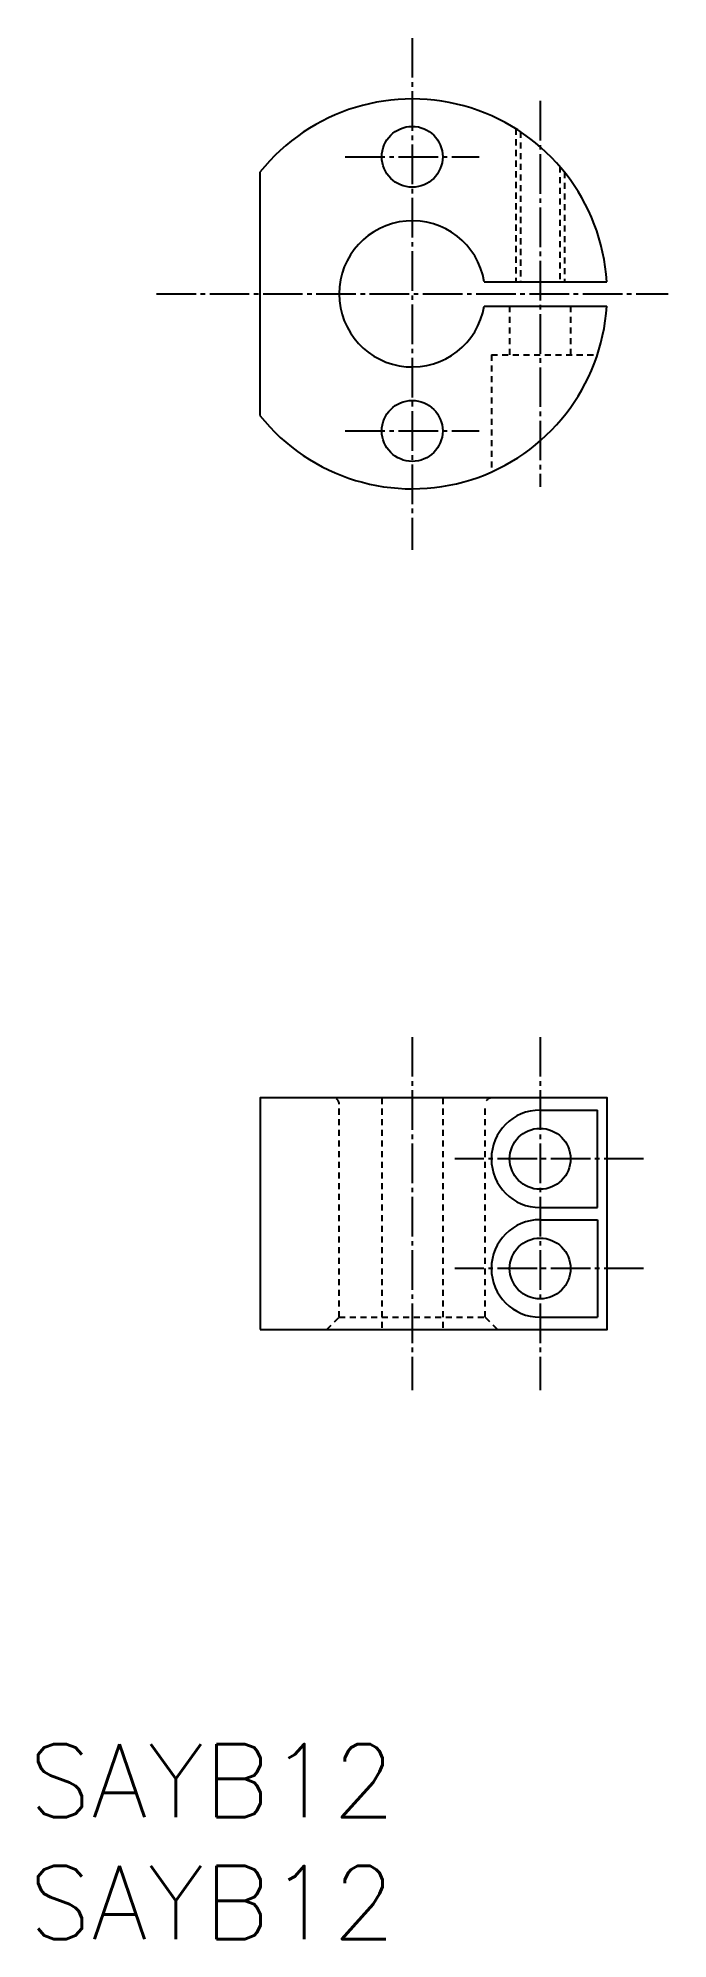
# Model space of a CAD drawing. Extents: x -165 to -113, y -2044 to -1888.
import ezdxf

# ---------------------------------------------------------------- set-up
doc = ezdxf.new("R2010")
doc.units = 0
doc.header["$LTSCALE"] = 0.25
doc.linetypes.add('CENTER', pattern=[17.5, 13, -1.5, 1.5, -1.5])
doc.linetypes.add('DASHED', pattern=[3.5, 2, -1.5])
doc.layers.get('0').update_dxf_attribs({"linetype": 'CONTINUOUS'})
doc.layers.add('CENTER', color=1, linetype='CENTER')
doc.styles.get("Standard").update_dxf_attribs({"font": 'txt', "bigfont": 'BIGFONT'})

msp = doc.modelspace()

# ---------------------------------------------------------------- linework, layer by layer
at = {"color": 3, "linetype": 'DASHED'}
for p, q in [((-125.45, -1895.11), (-125.45, -1907.67)), ((-125.07, -1895.36), (-125.07, -1907.67)), ((-121.83, -1898.22), (-121.83, -1907.67)), ((-121.45, -1898.68), (-121.45, -1907.67)), ((-125.95, -1909.67), (-125.95, -1913.67)), ((-120.95, -1909.67), (-120.95, -1913.67)), ((-127.45, -1913.67), (-118.75, -1913.67)), ((-127.45, -1913.67), (-127.45, -1923.29)), ((-139.95, -1992.67), (-139.95, -1975.17)), ((-136.45, -1974.67), (-136.45, -1993.67)), ((-131.45, -1974.67), (-131.45, -1993.67)), ((-127.95, -1992.67), (-127.95, -1975.17)), ((-140.95, -1993.67), (-139.95, -1992.67)), ((-139.95, -1992.67), (-127.95, -1992.67)), ((-126.95, -1993.67), (-127.95, -1992.67))]:
    msp.add_line(p, q, dxfattribs=at)
at = {"color": 7, "linetype": 'CONTINUOUS'}
for p, q in [((-146.45, -1898.68), (-146.45, -1918.66)), ((-128.04, -1907.67), (-117.98, -1907.67)), ((-128.04, -1909.67), (-117.98, -1909.67)), ((-123.45, -1975.67), (-118.75, -1975.67)), ((-118.75, -1983.67), (-118.75, -1975.67)), ((-123.45, -1983.67), (-118.75, -1983.67)), ((-123.45, -1984.67), (-118.75, -1984.67)), ((-118.75, -1984.67), (-118.75, -1992.67)), ((-123.45, -1992.67), (-118.75, -1992.67))]:
    msp.add_line(p, q, dxfattribs=at)
msp.add_lwpolyline([(-146.44, -1993.67), (-117.95, -1993.67), (-117.95, -1974.67), (-146.44, -1974.67)], close=True, dxfattribs=at)
for centre in [(-133.95, -1897.42), (-133.95, -1919.92), (-123.45, -1979.67), (-123.45, -1988.67)]:
    msp.add_circle(centre, 2.5, dxfattribs=at)
for centre, radius, start, end in [((-133.95, -1908.67), 16, 3.5833, 141.3752), ((-133.95, -1908.67), 6, 9.5941, 350.4059), ((-133.95, -1908.67), 16, 218.6248, 356.4167), ((-123.45, -1979.67), 4, 90, 270), ((-123.45, -1988.67), 4, 90, 270)]:
    msp.add_arc(centre, radius, start, end, dxfattribs=at)
at = {"color": 3, "linetype": 'DASHED'}
for centre, start, end in [((-140.45, -1975.17), 0, 90), ((-127.45, -1975.17), 90, 180)]:
    msp.add_arc(centre, 0.5, start, end, dxfattribs=at)
at = {"layer": 'CENTER', "color": 1, "linetype": 'CENTER'}
for p, q in [((-133.95, -1887.67), (-133.95, -1929.67)), ((-123.45, -1892.83), (-123.45, -1924.5)), ((-139.45, -1897.42), (-128.45, -1897.42)), ((-154.95, -1908.67), (-112.95, -1908.67)), ((-139.45, -1919.92), (-128.45, -1919.92)), ((-133.95, -1969.67), (-133.95, -1998.67)), ((-123.45, -1969.67), (-123.45, -1998.67)), ((-114.95, -1979.67), (-130.45, -1979.67)), ((-114.95, -1988.67), (-130.45, -1988.67))]:
    msp.add_line(p, q, dxfattribs=at)

# ---------------------------------------------------------------- texts
at = {"color": 7, "linetype": 'CONTINUOUS'}
for p in [(-165.44, -2033.71), (-165.44, -2043.71)]:
    msp.add_text('SAYB12', height=6, dxfattribs=at).set_placement(p)

doc.saveas('drawing.dxf')
